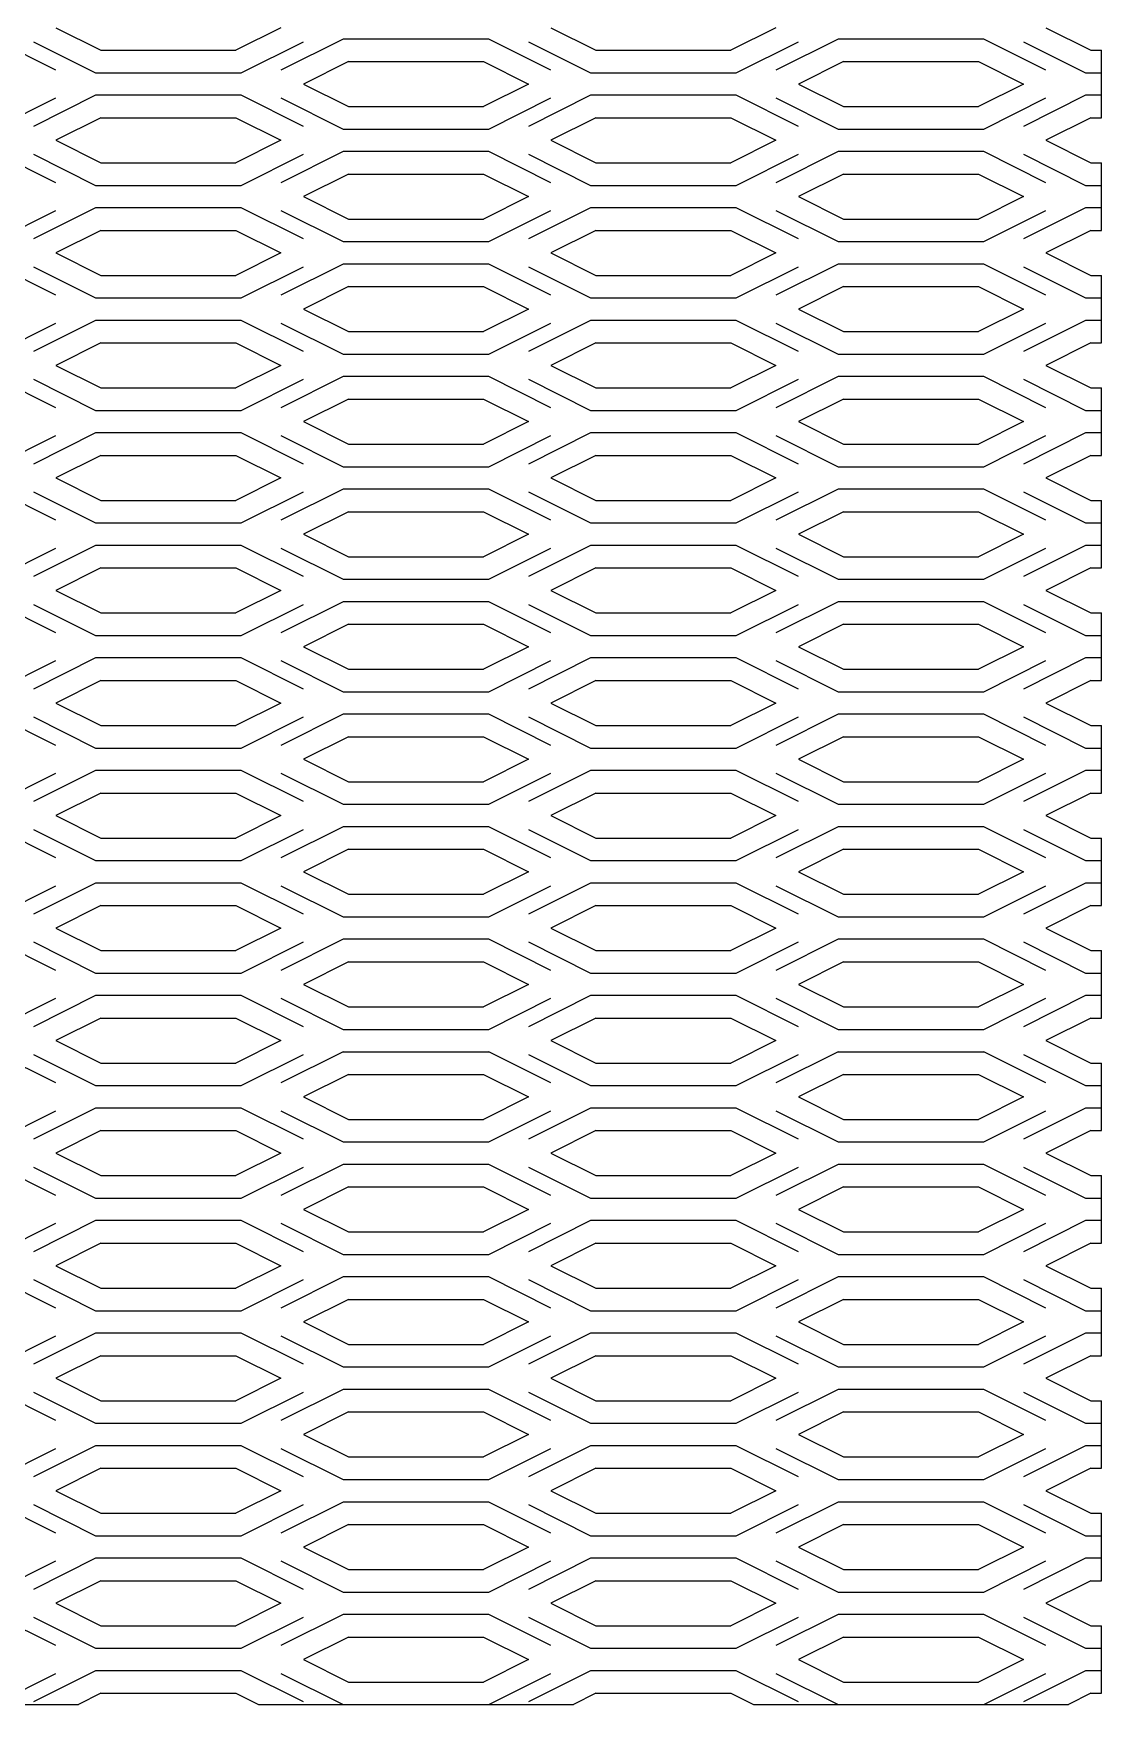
# Model space of a CAD drawing. Extents: x -52 to 52, y -73 to 73.
# Drawn here: x 5 to 52.5, y -73.5 to 0.8 of the extents above; entities that cross this region are included whole.
import ezdxf

# ---------------------------------------------------------------- set-up
doc = ezdxf.new("R2010")
doc.units = 0
doc.layers.get('0').update_dxf_attribs({"linetype": 'CONTINUOUS'})

msp = doc.modelspace()

# ---------------------------------------------------------------- linework, layer by layer
for p, q in [((6, 1.011), (8, 0.011)), ((16, 1.011), (14, 0.011)), ((28, 1.011), (30, 0.011)), ((38, 1.011), (36, 0.011)), ((50, 1.011), (52, 0.011)), ((6, -0.871), (3.236, 0.511)), ((5, 0.393), (7.764, -0.989)), ((8, 0.011), (14, 0.011)), ((14.236, -0.989), (17, 0.393)), ((18.764, 0.511), (16, -0.871)), ((25.236, 0.511), (18.764, 0.511)), ((28, -0.871), (25.236, 0.511)), ((27, 0.393), (29.764, -0.989)), ((30, 0.011), (36, 0.011)), ((36.236, -0.989), (39, 0.393)), ((40.764, 0.511), (38, -0.871)), ((47.236, 0.511), (40.764, 0.511)), ((50, -0.871), (47.236, 0.511)), ((49, 0.393), (51.764, -0.989)), ((52, 0.011), (52.473, 0.011)), ((52.473, -0.989), (52.473, 0.011)), ((19, -0.489), (17, -1.489)), ((19, -0.489), (25, -0.489)), ((25, -0.489), (27, -1.489)), ((41, -0.489), (39, -1.489)), ((41, -0.489), (47, -0.489)), ((47, -0.489), (49, -1.489)), ((7.764, -0.989), (14.236, -0.989)), ((29.764, -0.989), (36.236, -0.989)), ((51.764, -0.989), (52.473, -0.989)), ((52.473, -1.989), (52.473, -0.989)), ((3.236, -3.489), (6, -2.107)), ((7.764, -1.989), (5, -3.371)), ((14.236, -1.989), (7.764, -1.989)), ((17, -3.371), (14.236, -1.989)), ((16, -2.107), (18.764, -3.489)), ((17, -1.489), (19, -2.489)), ((27, -1.489), (25, -2.489)), ((25.236, -3.489), (28, -2.107)), ((29.764, -1.989), (27, -3.371)), ((36.236, -1.989), (29.764, -1.989)), ((39, -3.371), (36.236, -1.989)), ((38, -2.107), (40.764, -3.489)), ((39, -1.489), (41, -2.489)), ((49, -1.489), (47, -2.489)), ((47.236, -3.489), (50, -2.107)), ((51.764, -1.989), (49, -3.371)), ((52.473, -1.989), (51.764, -1.989)), ((52.473, -2.989), (52.473, -1.989)), ((19, -2.489), (25, -2.489)), ((41, -2.489), (47, -2.489)), ((8, -2.989), (6, -3.989)), ((8, -2.989), (14, -2.989)), ((14, -2.989), (16, -3.989)), ((18.764, -3.489), (25.236, -3.489)), ((30, -2.989), (28, -3.989)), ((30, -2.989), (36, -2.989)), ((36, -2.989), (38, -3.989)), ((40.764, -3.489), (47.236, -3.489)), ((52, -2.989), (50, -3.989)), ((52, -2.989), (52.473, -2.989)), ((6, -3.989), (8, -4.989)), ((16, -3.989), (14, -4.989)), ((28, -3.989), (30, -4.989)), ((38, -3.989), (36, -4.989)), ((50, -3.989), (52, -4.989)), ((6, -5.871), (3.236, -4.489)), ((5, -4.607), (7.764, -5.989)), ((8, -4.989), (14, -4.989)), ((14.236, -5.989), (17, -4.607)), ((18.764, -4.489), (16, -5.871)), ((25.236, -4.489), (18.764, -4.489)), ((28, -5.871), (25.236, -4.489)), ((27, -4.607), (29.764, -5.989)), ((30, -4.989), (36, -4.989)), ((36.236, -5.989), (39, -4.607)), ((40.764, -4.489), (38, -5.871)), ((47.236, -4.489), (40.764, -4.489)), ((50, -5.871), (47.236, -4.489)), ((49, -4.607), (51.764, -5.989)), ((52, -4.989), (52.473, -4.989)), ((52.473, -5.989), (52.473, -4.989)), ((19, -5.489), (17, -6.489)), ((19, -5.489), (25, -5.489)), ((25, -5.489), (27, -6.489)), ((41, -5.489), (39, -6.489)), ((41, -5.489), (47, -5.489)), ((47, -5.489), (49, -6.489)), ((7.764, -5.989), (14.236, -5.989)), ((17, -6.489), (19, -7.489)), ((27, -6.489), (25, -7.489)), ((29.764, -5.989), (36.236, -5.989)), ((39, -6.489), (41, -7.489)), ((49, -6.489), (47, -7.489)), ((51.764, -5.989), (52.473, -5.989)), ((52.473, -6.989), (52.473, -5.989)), ((3.236, -8.489), (6, -7.107)), ((7.764, -6.989), (5, -8.371)), ((14.236, -6.989), (7.764, -6.989)), ((17, -8.371), (14.236, -6.989)), ((16, -7.107), (18.764, -8.489)), ((25.236, -8.489), (28, -7.107)), ((29.764, -6.989), (27, -8.371)), ((36.236, -6.989), (29.764, -6.989)), ((39, -8.371), (36.236, -6.989)), ((38, -7.107), (40.764, -8.489)), ((47.236, -8.489), (50, -7.107)), ((51.764, -6.989), (49, -8.371)), ((52.473, -6.989), (51.764, -6.989)), ((52.473, -7.989), (52.473, -6.989)), ((8, -7.989), (6, -8.989)), ((8, -7.989), (14, -7.989)), ((14, -7.989), (16, -8.989)), ((19, -7.489), (25, -7.489)), ((30, -7.989), (28, -8.989)), ((30, -7.989), (36, -7.989)), ((36, -7.989), (38, -8.989)), ((41, -7.489), (47, -7.489)), ((52, -7.989), (50, -8.989)), ((52, -7.989), (52.473, -7.989)), ((18.764, -8.489), (25.236, -8.489)), ((40.764, -8.489), (47.236, -8.489)), ((6, -10.871), (3.236, -9.489)), ((5, -9.607), (7.764, -10.989)), ((6, -8.989), (8, -9.989)), ((16, -8.989), (14, -9.989)), ((14.236, -10.989), (17, -9.607)), ((18.764, -9.489), (16, -10.871)), ((25.236, -9.489), (18.764, -9.489)), ((28, -10.871), (25.236, -9.489)), ((27, -9.607), (29.764, -10.989)), ((28, -8.989), (30, -9.989)), ((38, -8.989), (36, -9.989)), ((36.236, -10.989), (39, -9.607)), ((40.764, -9.489), (38, -10.871)), ((47.236, -9.489), (40.764, -9.489)), ((50, -10.871), (47.236, -9.489)), ((49, -9.607), (51.764, -10.989)), ((50, -8.989), (52, -9.989)), ((8, -9.989), (14, -9.989)), ((30, -9.989), (36, -9.989)), ((52, -9.989), (52.473, -9.989)), ((52.473, -10.989), (52.473, -9.989)), ((7.764, -10.989), (14.236, -10.989)), ((19, -10.489), (17, -11.489)), ((19, -10.489), (25, -10.489)), ((25, -10.489), (27, -11.489)), ((29.764, -10.989), (36.236, -10.989)), ((41, -10.489), (39, -11.489)), ((41, -10.489), (47, -10.489)), ((47, -10.489), (49, -11.489)), ((51.764, -10.989), (52.473, -10.989)), ((52.473, -11.989), (52.473, -10.989)), ((17, -11.489), (19, -12.489)), ((27, -11.489), (25, -12.489)), ((39, -11.489), (41, -12.489)), ((49, -11.489), (47, -12.489)), ((3.236, -13.489), (6, -12.107)), ((7.764, -11.989), (5, -13.371)), ((14.236, -11.989), (7.764, -11.989)), ((17, -13.371), (14.236, -11.989)), ((16, -12.107), (18.764, -13.489)), ((19, -12.489), (25, -12.489)), ((25.236, -13.489), (28, -12.107)), ((29.764, -11.989), (27, -13.371)), ((36.236, -11.989), (29.764, -11.989)), ((39, -13.371), (36.236, -11.989)), ((38, -12.107), (40.764, -13.489)), ((41, -12.489), (47, -12.489)), ((47.236, -13.489), (50, -12.107)), ((51.764, -11.989), (49, -13.371)), ((52.473, -11.989), (51.764, -11.989)), ((52.473, -12.989), (52.473, -11.989)), ((8, -12.989), (6, -13.989)), ((8, -12.989), (14, -12.989)), ((14, -12.989), (16, -13.989)), ((30, -12.989), (28, -13.989)), ((30, -12.989), (36, -12.989)), ((36, -12.989), (38, -13.989)), ((52, -12.989), (50, -13.989)), ((52, -12.989), (52.473, -12.989)), ((6, -13.989), (8, -14.989)), ((16, -13.989), (14, -14.989)), ((18.764, -13.489), (25.236, -13.489)), ((28, -13.989), (30, -14.989)), ((38, -13.989), (36, -14.989)), ((40.764, -13.489), (47.236, -13.489)), ((50, -13.989), (52, -14.989)), ((6, -15.871), (3.236, -14.489)), ((5, -14.607), (7.764, -15.989)), ((14.236, -15.989), (17, -14.607)), ((18.764, -14.489), (16, -15.871)), ((25.236, -14.489), (18.764, -14.489)), ((28, -15.871), (25.236, -14.489)), ((27, -14.607), (29.764, -15.989)), ((36.236, -15.989), (39, -14.607)), ((40.764, -14.489), (38, -15.871)), ((47.236, -14.489), (40.764, -14.489)), ((50, -15.871), (47.236, -14.489)), ((49, -14.607), (51.764, -15.989)), ((8, -14.989), (14, -14.989)), ((19, -15.489), (17, -16.489)), ((19, -15.489), (25, -15.489)), ((25, -15.489), (27, -16.489)), ((30, -14.989), (36, -14.989)), ((41, -15.489), (39, -16.489)), ((41, -15.489), (47, -15.489)), ((47, -15.489), (49, -16.489)), ((52, -14.989), (52.473, -14.989)), ((52.473, -15.989), (52.473, -14.989)), ((7.764, -15.989), (14.236, -15.989)), ((29.764, -15.989), (36.236, -15.989)), ((51.764, -15.989), (52.473, -15.989)), ((52.473, -16.989), (52.473, -15.989)), ((7.764, -16.989), (5, -18.371)), ((14.236, -16.989), (7.764, -16.989)), ((17, -18.371), (14.236, -16.989)), ((17, -16.489), (19, -17.489)), ((27, -16.489), (25, -17.489)), ((29.764, -16.989), (27, -18.371)), ((36.236, -16.989), (29.764, -16.989)), ((39, -18.371), (36.236, -16.989)), ((39, -16.489), (41, -17.489)), ((49, -16.489), (47, -17.489)), ((51.764, -16.989), (49, -18.371)), ((52.473, -16.989), (51.764, -16.989)), ((52.473, -17.989), (52.473, -16.989)), ((3.236, -18.489), (6, -17.107)), ((16, -17.107), (18.764, -18.489)), ((19, -17.489), (25, -17.489)), ((25.236, -18.489), (28, -17.107)), ((38, -17.107), (40.764, -18.489)), ((41, -17.489), (47, -17.489)), ((47.236, -18.489), (50, -17.107)), ((8, -17.989), (6, -18.989)), ((8, -17.989), (14, -17.989)), ((14, -17.989), (16, -18.989)), ((18.764, -18.489), (25.236, -18.489)), ((30, -17.989), (28, -18.989)), ((30, -17.989), (36, -17.989)), ((36, -17.989), (38, -18.989)), ((40.764, -18.489), (47.236, -18.489)), ((52, -17.989), (50, -18.989)), ((52, -17.989), (52.473, -17.989)), ((6, -18.989), (8, -19.989)), ((16, -18.989), (14, -19.989)), ((28, -18.989), (30, -19.989)), ((38, -18.989), (36, -19.989)), ((50, -18.989), (52, -19.989)), ((6, -20.871), (3.236, -19.489)), ((5, -19.607), (7.764, -20.989)), ((8, -19.989), (14, -19.989)), ((14.236, -20.989), (17, -19.607)), ((18.764, -19.489), (16, -20.871)), ((25.236, -19.489), (18.764, -19.489)), ((28, -20.871), (25.236, -19.489)), ((27, -19.607), (29.764, -20.989)), ((30, -19.989), (36, -19.989)), ((36.236, -20.989), (39, -19.607)), ((40.764, -19.489), (38, -20.871)), ((47.236, -19.489), (40.764, -19.489)), ((50, -20.871), (47.236, -19.489)), ((49, -19.607), (51.764, -20.989)), ((52, -19.989), (52.473, -19.989)), ((52.473, -20.989), (52.473, -19.989)), ((19, -20.489), (17, -21.489)), ((19, -20.489), (25, -20.489)), ((25, -20.489), (27, -21.489)), ((41, -20.489), (39, -21.489)), ((41, -20.489), (47, -20.489)), ((47, -20.489), (49, -21.489)), ((7.764, -20.989), (14.236, -20.989)), ((17, -21.489), (19, -22.489)), ((27, -21.489), (25, -22.489)), ((29.764, -20.989), (36.236, -20.989)), ((39, -21.489), (41, -22.489)), ((49, -21.489), (47, -22.489)), ((51.764, -20.989), (52.473, -20.989)), ((52.473, -21.989), (52.473, -20.989)), ((3.236, -23.489), (6, -22.107)), ((7.764, -21.989), (5, -23.371)), ((14.236, -21.989), (7.764, -21.989)), ((17, -23.371), (14.236, -21.989)), ((16, -22.107), (18.764, -23.489)), ((25.236, -23.489), (28, -22.107)), ((29.764, -21.989), (27, -23.371)), ((36.236, -21.989), (29.764, -21.989)), ((39, -23.371), (36.236, -21.989)), ((38, -22.107), (40.764, -23.489)), ((47.236, -23.489), (50, -22.107)), ((51.764, -21.989), (49, -23.371)), ((52.473, -21.989), (51.764, -21.989)), ((52.473, -22.989), (52.473, -21.989)), ((8, -22.989), (6, -23.989)), ((8, -22.989), (14, -22.989)), ((14, -22.989), (16, -23.989)), ((19, -22.489), (25, -22.489)), ((30, -22.989), (28, -23.989)), ((30, -22.989), (36, -22.989)), ((36, -22.989), (38, -23.989)), ((41, -22.489), (47, -22.489)), ((52, -22.989), (50, -23.989)), ((52, -22.989), (52.473, -22.989)), ((18.764, -23.489), (25.236, -23.489)), ((40.764, -23.489), (47.236, -23.489)), ((6, -25.871), (3.236, -24.489)), ((6, -23.989), (8, -24.989)), ((16, -23.989), (14, -24.989)), ((18.764, -24.489), (16, -25.871)), ((25.236, -24.489), (18.764, -24.489)), ((28, -25.871), (25.236, -24.489)), ((28, -23.989), (30, -24.989)), ((38, -23.989), (36, -24.989)), ((40.764, -24.489), (38, -25.871)), ((47.236, -24.489), (40.764, -24.489)), ((50, -25.871), (47.236, -24.489)), ((50, -23.989), (52, -24.989)), ((5, -24.607), (7.764, -25.989)), ((8, -24.989), (14, -24.989)), ((14.236, -25.989), (17, -24.607)), ((27, -24.607), (29.764, -25.989)), ((30, -24.989), (36, -24.989)), ((36.236, -25.989), (39, -24.607)), ((49, -24.607), (51.764, -25.989)), ((52, -24.989), (52.473, -24.989)), ((52.473, -25.989), (52.473, -24.989)), ((19, -25.489), (17, -26.489)), ((19, -25.489), (25, -25.489)), ((25, -25.489), (27, -26.489)), ((41, -25.489), (39, -26.489)), ((41, -25.489), (47, -25.489)), ((47, -25.489), (49, -26.489)), ((7.764, -25.989), (14.236, -25.989)), ((17, -26.489), (19, -27.489)), ((27, -26.489), (25, -27.489)), ((29.764, -25.989), (36.236, -25.989)), ((39, -26.489), (41, -27.489)), ((49, -26.489), (47, -27.489)), ((51.764, -25.989), (52.473, -25.989)), ((52.473, -26.989), (52.473, -25.989)), ((3.236, -28.489), (6, -27.107)), ((7.764, -26.989), (5, -28.371)), ((14.236, -26.989), (7.764, -26.989)), ((17, -28.371), (14.236, -26.989)), ((16, -27.107), (18.764, -28.489)), ((25.236, -28.489), (28, -27.107)), ((29.764, -26.989), (27, -28.371)), ((36.236, -26.989), (29.764, -26.989)), ((39, -28.371), (36.236, -26.989)), ((38, -27.107), (40.764, -28.489)), ((47.236, -28.489), (50, -27.107)), ((51.764, -26.989), (49, -28.371)), ((52.473, -26.989), (51.764, -26.989)), ((52.473, -27.989), (52.473, -26.989)), ((8, -27.989), (6, -28.989)), ((8, -27.989), (14, -27.989)), ((14, -27.989), (16, -28.989)), ((19, -27.489), (25, -27.489)), ((30, -27.989), (28, -28.989)), ((30, -27.989), (36, -27.989)), ((36, -27.989), (38, -28.989)), ((41, -27.489), (47, -27.489)), ((52, -27.989), (50, -28.989)), ((52, -27.989), (52.473, -27.989)), ((18.764, -28.489), (25.236, -28.489)), ((40.764, -28.489), (47.236, -28.489)), ((6, -30.871), (3.236, -29.489)), ((5, -29.607), (7.764, -30.989)), ((6, -28.989), (8, -29.989)), ((16, -28.989), (14, -29.989)), ((14.236, -30.989), (17, -29.607)), ((18.764, -29.489), (16, -30.871)), ((25.236, -29.489), (18.764, -29.489)), ((28, -30.871), (25.236, -29.489)), ((27, -29.607), (29.764, -30.989)), ((28, -28.989), (30, -29.989)), ((38, -28.989), (36, -29.989)), ((36.236, -30.989), (39, -29.607)), ((40.764, -29.489), (38, -30.871)), ((47.236, -29.489), (40.764, -29.489)), ((50, -30.871), (47.236, -29.489)), ((49, -29.607), (51.764, -30.989)), ((50, -28.989), (52, -29.989)), ((8, -29.989), (14, -29.989)), ((30, -29.989), (36, -29.989)), ((52, -29.989), (52.473, -29.989)), ((52.473, -30.989), (52.473, -29.989)), ((7.764, -30.989), (14.236, -30.989)), ((19, -30.489), (17, -31.489)), ((19, -30.489), (25, -30.489)), ((25, -30.489), (27, -31.489)), ((29.764, -30.989), (36.236, -30.989)), ((41, -30.489), (39, -31.489)), ((41, -30.489), (47, -30.489)), ((47, -30.489), (49, -31.489)), ((51.764, -30.989), (52.473, -30.989)), ((52.473, -31.989), (52.473, -30.989)), ((17, -31.489), (19, -32.489)), ((27, -31.489), (25, -32.489)), ((39, -31.489), (41, -32.489)), ((49, -31.489), (47, -32.489)), ((3.236, -33.489), (6, -32.107)), ((7.764, -31.989), (5, -33.371)), ((14.236, -31.989), (7.764, -31.989)), ((17, -33.371), (14.236, -31.989)), ((16, -32.107), (18.764, -33.489)), ((19, -32.489), (25, -32.489)), ((25.236, -33.489), (28, -32.107)), ((29.764, -31.989), (27, -33.371)), ((36.236, -31.989), (29.764, -31.989)), ((39, -33.371), (36.236, -31.989)), ((38, -32.107), (40.764, -33.489)), ((41, -32.489), (47, -32.489)), ((47.236, -33.489), (50, -32.107)), ((51.764, -31.989), (49, -33.371)), ((52.473, -31.989), (51.764, -31.989)), ((52.473, -32.989), (52.473, -31.989)), ((8, -32.989), (6, -33.989)), ((8, -32.989), (14, -32.989)), ((14, -32.989), (16, -33.989)), ((30, -32.989), (28, -33.989)), ((30, -32.989), (36, -32.989)), ((36, -32.989), (38, -33.989)), ((52, -32.989), (50, -33.989)), ((52, -32.989), (52.473, -32.989)), ((6, -33.989), (8, -34.989)), ((16, -33.989), (14, -34.989)), ((18.764, -33.489), (25.236, -33.489)), ((28, -33.989), (30, -34.989)), ((38, -33.989), (36, -34.989)), ((40.764, -33.489), (47.236, -33.489)), ((50, -33.989), (52, -34.989)), ((6, -35.871), (3.236, -34.489)), ((5, -34.607), (7.764, -35.989)), ((14.236, -35.989), (17, -34.607)), ((18.764, -34.489), (16, -35.871)), ((25.236, -34.489), (18.764, -34.489)), ((28, -35.871), (25.236, -34.489)), ((27, -34.607), (29.764, -35.989)), ((36.236, -35.989), (39, -34.607)), ((40.764, -34.489), (38, -35.871)), ((47.236, -34.489), (40.764, -34.489)), ((50, -35.871), (47.236, -34.489)), ((49, -34.607), (51.764, -35.989)), ((8, -34.989), (14, -34.989)), ((19, -35.489), (17, -36.489)), ((19, -35.489), (25, -35.489)), ((25, -35.489), (27, -36.489)), ((30, -34.989), (36, -34.989)), ((41, -35.489), (39, -36.489)), ((41, -35.489), (47, -35.489)), ((47, -35.489), (49, -36.489)), ((52, -34.989), (52.473, -34.989)), ((52.473, -35.989), (52.473, -34.989)), ((7.764, -35.989), (14.236, -35.989)), ((29.764, -35.989), (36.236, -35.989)), ((51.764, -35.989), (52.473, -35.989)), ((52.473, -36.989), (52.473, -35.989)), ((3.236, -38.489), (6, -37.107)), ((7.764, -36.989), (5, -38.371)), ((14.236, -36.989), (7.764, -36.989)), ((17, -38.371), (14.236, -36.989)), ((16, -37.107), (18.764, -38.489)), ((17, -36.489), (19, -37.489)), ((27, -36.489), (25, -37.489)), ((25.236, -38.489), (28, -37.107)), ((29.764, -36.989), (27, -38.371)), ((36.236, -36.989), (29.764, -36.989)), ((39, -38.371), (36.236, -36.989)), ((38, -37.107), (40.764, -38.489)), ((39, -36.489), (41, -37.489)), ((49, -36.489), (47, -37.489)), ((47.236, -38.489), (50, -37.107)), ((51.764, -36.989), (49, -38.371)), ((52.473, -36.989), (51.764, -36.989)), ((52.473, -37.989), (52.473, -36.989)), ((19, -37.489), (25, -37.489)), ((41, -37.489), (47, -37.489)), ((8, -37.989), (6, -38.989)), ((8, -37.989), (14, -37.989)), ((14, -37.989), (16, -38.989)), ((18.764, -38.489), (25.236, -38.489)), ((30, -37.989), (28, -38.989)), ((30, -37.989), (36, -37.989)), ((36, -37.989), (38, -38.989)), ((40.764, -38.489), (47.236, -38.489)), ((52, -37.989), (50, -38.989)), ((52, -37.989), (52.473, -37.989)), ((6, -38.989), (8, -39.989)), ((16, -38.989), (14, -39.989)), ((28, -38.989), (30, -39.989)), ((38, -38.989), (36, -39.989)), ((50, -38.989), (52, -39.989)), ((6, -40.871), (3.236, -39.489)), ((5, -39.607), (7.764, -40.989)), ((8, -39.989), (14, -39.989)), ((14.236, -40.989), (17, -39.607)), ((18.764, -39.489), (16, -40.871)), ((25.236, -39.489), (18.764, -39.489)), ((28, -40.871), (25.236, -39.489)), ((27, -39.607), (29.764, -40.989)), ((30, -39.989), (36, -39.989)), ((36.236, -40.989), (39, -39.607)), ((40.764, -39.489), (38, -40.871)), ((47.236, -39.489), (40.764, -39.489)), ((50, -40.871), (47.236, -39.489)), ((49, -39.607), (51.764, -40.989)), ((52, -39.989), (52.473, -39.989)), ((52.473, -40.989), (52.473, -39.989)), ((19, -40.489), (17, -41.489)), ((19, -40.489), (25, -40.489)), ((25, -40.489), (27, -41.489)), ((41, -40.489), (39, -41.489)), ((41, -40.489), (47, -40.489)), ((47, -40.489), (49, -41.489)), ((7.764, -40.989), (14.236, -40.989)), ((17, -41.489), (19, -42.489)), ((27, -41.489), (25, -42.489)), ((29.764, -40.989), (36.236, -40.989)), ((39, -41.489), (41, -42.489)), ((49, -41.489), (47, -42.489)), ((51.764, -40.989), (52.473, -40.989)), ((52.473, -41.989), (52.473, -40.989)), ((3.236, -43.489), (6, -42.107)), ((7.764, -41.989), (5, -43.371)), ((14.236, -41.989), (7.764, -41.989)), ((17, -43.371), (14.236, -41.989)), ((16, -42.107), (18.764, -43.489)), ((25.236, -43.489), (28, -42.107)), ((29.764, -41.989), (27, -43.371)), ((36.236, -41.989), (29.764, -41.989)), ((39, -43.371), (36.236, -41.989)), ((38, -42.107), (40.764, -43.489)), ((47.236, -43.489), (50, -42.107)), ((51.764, -41.989), (49, -43.371)), ((52.473, -41.989), (51.764, -41.989)), ((52.473, -42.989), (52.473, -41.989)), ((8, -42.989), (6, -43.989)), ((8, -42.989), (14, -42.989)), ((14, -42.989), (16, -43.989)), ((19, -42.489), (25, -42.489)), ((30, -42.989), (28, -43.989)), ((30, -42.989), (36, -42.989)), ((36, -42.989), (38, -43.989)), ((41, -42.489), (47, -42.489)), ((52, -42.989), (50, -43.989)), ((52, -42.989), (52.473, -42.989)), ((18.764, -43.489), (25.236, -43.489)), ((40.764, -43.489), (47.236, -43.489)), ((6, -45.871), (3.236, -44.489)), ((6, -43.989), (8, -44.989)), ((16, -43.989), (14, -44.989)), ((18.764, -44.489), (16, -45.871)), ((18.764, -44.489), (25.236, -44.489)), ((28, -45.871), (25.236, -44.489)), ((28, -43.989), (30, -44.989)), ((38, -43.989), (36, -44.989)), ((40.764, -44.489), (38, -45.871)), ((40.764, -44.489), (47.236, -44.489)), ((50, -45.871), (47.236, -44.489)), ((50, -43.989), (52, -44.989)), ((5, -44.607), (7.764, -45.989)), ((8, -44.989), (14, -44.989)), ((14.236, -45.989), (17, -44.607)), ((27, -44.607), (29.764, -45.989)), ((30, -44.989), (36, -44.989)), ((36.236, -45.989), (39, -44.607)), ((49, -44.607), (51.764, -45.989)), ((52, -44.989), (52.473, -44.989)), ((52.473, -45.989), (52.473, -44.989)), ((7.764, -45.989), (14.236, -45.989)), ((19, -45.489), (17, -46.489)), ((19, -45.489), (25, -45.489)), ((25, -45.489), (27, -46.489)), ((29.764, -45.989), (36.236, -45.989)), ((41, -45.489), (39, -46.489)), ((41, -45.489), (47, -45.489)), ((47, -45.489), (49, -46.489)), ((51.764, -45.989), (52.473, -45.989)), ((52.473, -46.989), (52.473, -45.989)), ((17, -46.489), (19, -47.489)), ((27, -46.489), (25, -47.489)), ((39, -46.489), (41, -47.489)), ((49, -46.489), (47, -47.489)), ((3.236, -48.489), (6, -47.107)), ((7.764, -46.989), (5, -48.371)), ((14.236, -46.989), (7.764, -46.989)), ((17, -48.371), (14.236, -46.989)), ((16, -47.107), (18.764, -48.489)), ((19, -47.489), (25, -47.489)), ((25.236, -48.489), (28, -47.107)), ((29.764, -46.989), (27, -48.371)), ((36.236, -46.989), (29.764, -46.989)), ((39, -48.371), (36.236, -46.989)), ((38, -47.107), (40.764, -48.489)), ((41, -47.489), (47, -47.489)), ((47.236, -48.489), (50, -47.107)), ((51.764, -46.989), (49, -48.371)), ((52.473, -46.989), (51.764, -46.989)), ((52.473, -47.989), (52.473, -46.989)), ((8, -47.989), (6, -48.989)), ((8, -47.989), (14, -47.989)), ((14, -47.989), (16, -48.989)), ((30, -47.989), (28, -48.989)), ((30, -47.989), (36, -47.989)), ((36, -47.989), (38, -48.989)), ((52, -47.989), (50, -48.989)), ((52, -47.989), (52.473, -47.989)), ((6, -48.989), (8, -49.989)), ((16, -48.989), (14, -49.989)), ((18.764, -48.489), (25.236, -48.489)), ((28, -48.989), (30, -49.989)), ((38, -48.989), (36, -49.989)), ((40.764, -48.489), (47.236, -48.489)), ((50, -48.989), (52, -49.989)), ((6, -50.871), (3.236, -49.489)), ((5, -49.607), (7.764, -50.989)), ((14.236, -50.989), (17, -49.607)), ((18.764, -49.489), (16, -50.871)), ((25.236, -49.489), (18.764, -49.489)), ((28, -50.871), (25.236, -49.489)), ((27, -49.607), (29.764, -50.989)), ((36.236, -50.989), (39, -49.607)), ((40.764, -49.489), (38, -50.871)), ((47.236, -49.489), (40.764, -49.489)), ((50, -50.871), (47.236, -49.489)), ((49, -49.607), (51.764, -50.989)), ((8, -49.989), (14, -49.989)), ((19, -50.489), (17, -51.489)), ((19, -50.489), (25, -50.489)), ((25, -50.489), (27, -51.489)), ((30, -49.989), (36, -49.989)), ((41, -50.489), (39, -51.489)), ((41, -50.489), (47, -50.489)), ((47, -50.489), (49, -51.489)), ((52, -49.989), (52.473, -49.989)), ((52.473, -50.989), (52.473, -49.989)), ((7.764, -50.989), (14.236, -50.989)), ((29.764, -50.989), (36.236, -50.989)), ((51.764, -50.989), (52.473, -50.989)), ((52.473, -51.989), (52.473, -50.989)), ((17, -51.489), (19, -52.489)), ((27, -51.489), (25, -52.489)), ((39, -51.489), (41, -52.489)), ((49, -51.489), (47, -52.489)), ((3.236, -53.489), (6, -52.107)), ((7.764, -51.989), (5, -53.371)), ((14.236, -51.989), (7.764, -51.989)), ((17, -53.371), (14.236, -51.989)), ((16, -52.107), (18.764, -53.489)), ((19, -52.489), (25, -52.489)), ((25.236, -53.489), (28, -52.107)), ((29.764, -51.989), (27, -53.371)), ((36.236, -51.989), (29.764, -51.989)), ((39, -53.371), (36.236, -51.989)), ((38, -52.107), (40.764, -53.489)), ((41, -52.489), (47, -52.489)), ((47.236, -53.489), (50, -52.107)), ((51.764, -51.989), (49, -53.371)), ((52.473, -51.989), (51.764, -51.989)), ((52.473, -52.989), (52.473, -51.989)), ((8, -52.989), (6, -53.989)), ((8, -52.989), (14, -52.989)), ((14, -52.989), (16, -53.989)), ((30, -52.989), (28, -53.989)), ((30, -52.989), (36, -52.989)), ((36, -52.989), (38, -53.989)), ((52, -52.989), (50, -53.989)), ((52, -52.989), (52.473, -52.989)), ((6, -53.989), (8, -54.989)), ((16, -53.989), (14, -54.989)), ((18.764, -53.489), (25.236, -53.489)), ((28, -53.989), (30, -54.989)), ((38, -53.989), (36, -54.989)), ((40.764, -53.489), (47.236, -53.489)), ((50, -53.989), (52, -54.989)), ((6, -55.871), (3.236, -54.489)), ((5, -54.607), (7.764, -55.989)), ((14.236, -55.989), (17, -54.607)), ((18.764, -54.489), (16, -55.871)), ((25.236, -54.489), (18.764, -54.489)), ((28, -55.871), (25.236, -54.489)), ((27, -54.607), (29.764, -55.989)), ((36.236, -55.989), (39, -54.607)), ((40.764, -54.489), (38, -55.871)), ((47.236, -54.489), (40.764, -54.489)), ((50, -55.871), (47.236, -54.489)), ((49, -54.607), (51.764, -55.989)), ((8, -54.989), (14, -54.989)), ((19, -55.489), (17, -56.489)), ((19, -55.489), (25, -55.489)), ((25, -55.489), (27, -56.489)), ((30, -54.989), (36, -54.989)), ((41, -55.489), (39, -56.489)), ((41, -55.489), (47, -55.489)), ((47, -55.489), (49, -56.489)), ((52, -54.989), (52.473, -54.989)), ((52.473, -55.989), (52.473, -54.989)), ((7.764, -55.989), (14.236, -55.989)), ((29.764, -55.989), (36.236, -55.989)), ((51.764, -55.989), (52.473, -55.989)), ((52.473, -56.989), (52.473, -55.989)), ((3.236, -58.489), (6, -57.107)), ((7.764, -56.989), (5, -58.371)), ((14.236, -56.989), (7.764, -56.989)), ((17, -58.371), (14.236, -56.989)), ((16, -57.107), (18.764, -58.489)), ((17, -56.489), (19, -57.489)), ((27, -56.489), (25, -57.489)), ((25.236, -58.489), (28, -57.107)), ((29.764, -56.989), (27, -58.371)), ((36.236, -56.989), (29.764, -56.989)), ((39, -58.371), (36.236, -56.989)), ((38, -57.107), (40.764, -58.489)), ((39, -56.489), (41, -57.489)), ((49, -56.489), (47, -57.489)), ((47.236, -58.489), (50, -57.107)), ((51.764, -56.989), (49, -58.371)), ((52.473, -56.989), (51.764, -56.989)), ((52.473, -57.989), (52.473, -56.989)), ((19, -57.489), (25, -57.489)), ((41, -57.489), (47, -57.489)), ((8, -57.989), (6, -58.989)), ((8, -57.989), (14, -57.989)), ((14, -57.989), (16, -58.989)), ((18.764, -58.489), (25.236, -58.489)), ((30, -57.989), (28, -58.989)), ((30, -57.989), (36, -57.989)), ((36, -57.989), (38, -58.989)), ((40.764, -58.489), (47.236, -58.489)), ((52, -57.989), (50, -58.989)), ((52, -57.989), (52.473, -57.989)), ((6, -58.989), (8, -59.989)), ((16, -58.989), (14, -59.989)), ((28, -58.989), (30, -59.989)), ((38, -58.989), (36, -59.989)), ((50, -58.989), (52, -59.989)), ((6, -60.871), (3.236, -59.489)), ((5, -59.607), (7.764, -60.989)), ((8, -59.989), (14, -59.989)), ((14.236, -60.989), (17, -59.607)), ((18.764, -59.489), (16, -60.871)), ((25.236, -59.489), (18.764, -59.489)), ((28, -60.871), (25.236, -59.489)), ((27, -59.607), (29.764, -60.989)), ((30, -59.989), (36, -59.989)), ((36.236, -60.989), (39, -59.607)), ((40.764, -59.489), (38, -60.871)), ((47.236, -59.489), (40.764, -59.489)), ((50, -60.871), (47.236, -59.489)), ((49, -59.607), (51.764, -60.989)), ((52, -59.989), (52.473, -59.989)), ((52.473, -60.989), (52.473, -59.989)), ((19, -60.489), (17, -61.489)), ((19, -60.489), (25, -60.489)), ((25, -60.489), (27, -61.489)), ((41, -60.489), (39, -61.489)), ((41, -60.489), (47, -60.489)), ((47, -60.489), (49, -61.489)), ((7.764, -60.989), (14.236, -60.989)), ((17, -61.489), (19, -62.489)), ((27, -61.489), (25, -62.489)), ((29.764, -60.989), (36.236, -60.989)), ((39, -61.489), (41, -62.489)), ((49, -61.489), (47, -62.489)), ((51.764, -60.989), (52.473, -60.989)), ((52.473, -61.989), (52.473, -60.989)), ((3.236, -63.489), (6, -62.107)), ((7.764, -61.989), (5, -63.371)), ((14.236, -61.989), (7.764, -61.989)), ((17, -63.371), (14.236, -61.989)), ((16, -62.107), (18.764, -63.489)), ((25.236, -63.489), (28, -62.107)), ((29.764, -61.989), (27, -63.371)), ((36.236, -61.989), (29.764, -61.989)), ((39, -63.371), (36.236, -61.989)), ((38, -62.107), (40.764, -63.489)), ((47.236, -63.489), (50, -62.107)), ((51.764, -61.989), (49, -63.371)), ((52.473, -61.989), (51.764, -61.989)), ((52.473, -62.989), (52.473, -61.989)), ((8, -62.989), (6, -63.989)), ((8, -62.989), (14, -62.989)), ((14, -62.989), (16, -63.989)), ((19, -62.489), (25, -62.489)), ((30, -62.989), (28, -63.989)), ((30, -62.989), (36, -62.989)), ((36, -62.989), (38, -63.989)), ((41, -62.489), (47, -62.489)), ((52, -62.989), (50, -63.989)), ((52, -62.989), (52.473, -62.989)), ((18.764, -63.489), (25.236, -63.489)), ((40.764, -63.489), (47.236, -63.489)), ((6, -65.871), (3.236, -64.489)), ((6, -63.989), (8, -64.989)), ((16, -63.989), (14, -64.989)), ((18.764, -64.489), (16, -65.871)), ((25.236, -64.489), (18.764, -64.489)), ((28, -65.871), (25.236, -64.489)), ((28, -63.989), (30, -64.989)), ((38, -63.989), (36, -64.989)), ((40.764, -64.489), (38, -65.871)), ((47.236, -64.489), (40.764, -64.489)), ((50, -65.871), (47.236, -64.489)), ((50, -63.989), (52, -64.989)), ((5, -64.607), (7.764, -65.989)), ((8, -64.989), (14, -64.989)), ((14.236, -65.989), (17, -64.607)), ((27, -64.607), (29.764, -65.989)), ((30, -64.989), (36, -64.989)), ((36.236, -65.989), (39, -64.607)), ((49, -64.607), (51.764, -65.989)), ((52, -64.989), (52.473, -64.989)), ((52.473, -65.989), (52.473, -64.989)), ((7.764, -65.989), (14.236, -65.989)), ((19, -65.489), (17, -66.489)), ((19, -65.489), (25, -65.489)), ((25, -65.489), (27, -66.489)), ((29.764, -65.989), (36.236, -65.989)), ((41, -65.489), (39, -66.489)), ((41, -65.489), (47, -65.489)), ((47, -65.489), (49, -66.489)), ((51.764, -65.989), (52.473, -65.989)), ((52.473, -66.989), (52.473, -65.989)), ((17, -66.489), (19, -67.489)), ((27, -66.489), (25, -67.489)), ((39, -66.489), (41, -67.489)), ((49, -66.489), (47, -67.489)), ((3.236, -68.489), (6, -67.107)), ((7.764, -66.989), (5, -68.371)), ((14.236, -66.989), (7.764, -66.989)), ((17, -68.371), (14.236, -66.989)), ((16, -67.107), (18.764, -68.489)), ((19, -67.489), (25, -67.489)), ((25.236, -68.489), (28, -67.107)), ((29.764, -66.989), (27, -68.371)), ((36.236, -66.989), (29.764, -66.989)), ((39, -68.371), (36.236, -66.989)), ((38, -67.107), (40.764, -68.489)), ((41, -67.489), (47, -67.489)), ((47.236, -68.489), (50, -67.107)), ((51.764, -66.989), (49, -68.371)), ((52.473, -66.989), (51.764, -66.989)), ((52.473, -67.989), (52.473, -66.989)), ((8, -67.989), (6, -68.989)), ((8, -67.989), (14, -67.989)), ((14, -67.989), (16, -68.989)), ((30, -67.989), (28, -68.989)), ((30, -67.989), (36, -67.989)), ((36, -67.989), (38, -68.989)), ((52, -67.989), (50, -68.989)), ((52, -67.989), (52.473, -67.989)), ((6, -68.989), (8, -69.989)), ((16, -68.989), (14, -69.989)), ((18.764, -68.489), (25.236, -68.489)), ((28, -68.989), (30, -69.989)), ((38, -68.989), (36, -69.989)), ((40.764, -68.489), (47.236, -68.489)), ((50, -68.989), (52, -69.989)), ((6, -70.871), (3.236, -69.489)), ((5, -69.607), (7.764, -70.989)), ((14.236, -70.989), (17, -69.607)), ((18.764, -69.489), (16, -70.871)), ((25.236, -69.489), (18.764, -69.489)), ((28, -70.871), (25.236, -69.489)), ((27, -69.607), (29.764, -70.989)), ((36.236, -70.989), (39, -69.607)), ((40.764, -69.489), (38, -70.871)), ((47.236, -69.489), (40.764, -69.489)), ((50, -70.871), (47.236, -69.489)), ((49, -69.607), (51.764, -70.989)), ((8, -69.989), (14, -69.989)), ((19, -70.489), (17, -71.489)), ((19, -70.489), (25, -70.489)), ((25, -70.489), (27, -71.489)), ((30, -69.989), (36, -69.989)), ((41, -70.489), (39, -71.489)), ((41, -70.489), (47, -70.489)), ((47, -70.489), (49, -71.489)), ((52, -69.989), (52.473, -69.989)), ((52.473, -70.989), (52.473, -69.989)), ((7.764, -70.989), (14.236, -70.989)), ((29.764, -70.989), (36.236, -70.989)), ((51.764, -70.989), (52.473, -70.989)), ((52.473, -71.989), (52.473, -70.989)), ((7.764, -71.989), (5, -73.371)), ((14.236, -71.989), (7.764, -71.989)), ((17, -73.371), (14.236, -71.989)), ((17, -71.489), (19, -72.489)), ((27, -71.489), (25, -72.489)), ((29.764, -71.989), (27, -73.371)), ((36.236, -71.989), (29.764, -71.989)), ((39, -73.371), (36.236, -71.989)), ((39, -71.489), (41, -72.489)), ((49, -71.489), (47, -72.489)), ((51.764, -71.989), (49, -73.371)), ((52.473, -71.989), (51.764, -71.989)), ((52.473, -72.989), (52.473, -71.989)), ((3.236, -73.489), (6, -72.107)), ((16, -72.107), (18.764, -73.489)), ((19, -72.489), (25, -72.489)), ((25.236, -73.489), (28, -72.107)), ((38, -72.107), (40.764, -73.489)), ((41, -72.489), (47, -72.489)), ((47.236, -73.489), (50, -72.107)), ((3.236, -73.489), (7, -73.489)), ((8, -72.989), (7, -73.489)), ((8, -72.989), (14, -72.989)), ((14, -72.989), (15, -73.489)), ((15, -73.489), (18.764, -73.489)), ((18.764, -73.489), (25.236, -73.489)), ((25.236, -73.489), (29, -73.489)), ((30, -72.989), (29, -73.489)), ((30, -72.989), (36, -72.989)), ((36, -72.989), (37, -73.489)), ((37, -73.489), (40.764, -73.489)), ((40.764, -73.489), (47.236, -73.489)), ((47.236, -73.489), (51, -73.489)), ((52, -72.989), (51, -73.489)), ((52, -72.989), (52.473, -72.989))]:
    msp.add_line(p, q)

doc.saveas('drawing.dxf')
